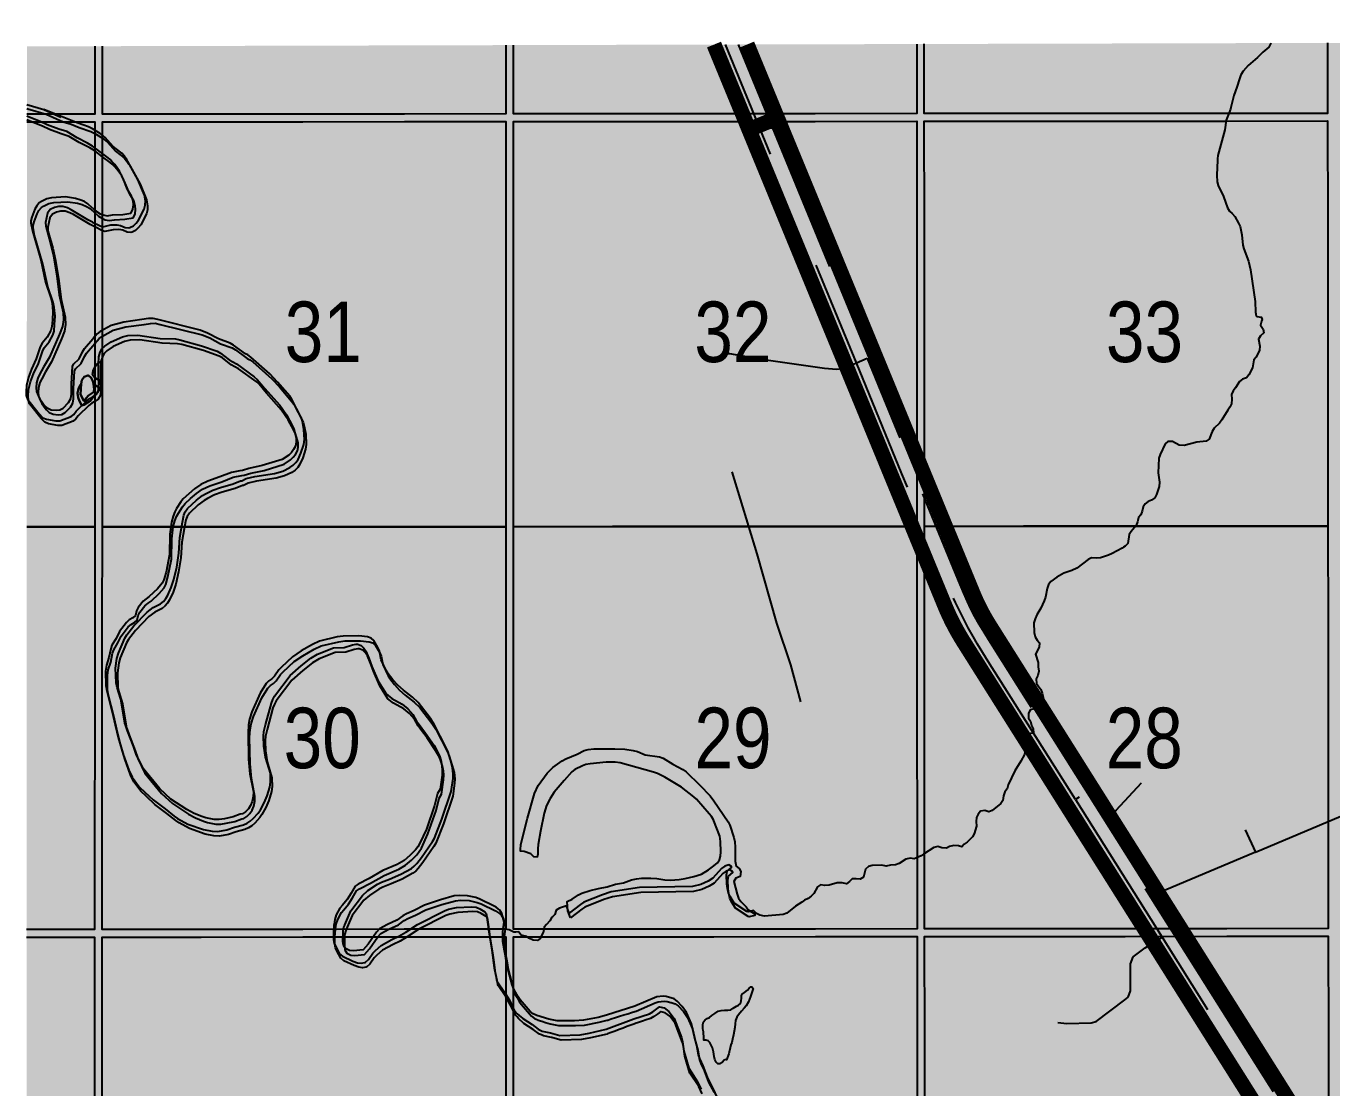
# Model space of a CAD drawing. Extents: x 507565 to 531726, y 6009554 to 6022365.
# Drawn here: x 522873.6 to 523046.3, y 6015983.8 to 6016124.2 of the extents above; entities that cross this region are included whole.
import ezdxf

# ---------------------------------------------------------------- set-up
doc = ezdxf.new("R2010")
doc.units = 0
doc.header["$LTSCALE"] = 5
doc.linetypes.add('DASHED2', pattern=[9.525, 6.35, -3.175])
for name, color, linetype in [('Quarters', 8, 'Continuous'), ('RoadSeg', 57, 'DASHED2'), ('ROUTE-MAP-HWY', 2, 'Continuous'), ('T-WATER', 160, 'Continuous')]:
    doc.layers.add(name, color=color, linetype=linetype)
doc.layers.add('ROUTE-MAP-BACKGROUND-H', color=7, linetype='Continuous', true_color=0xf0ebff)
doc.styles.add('120', font='ARIALN.TTF', dxfattribs={"height": 13})

msp = doc.modelspace()

# ---------------------------------------------------------------- hatches: boundary and pattern name
at = {"layer": 'ROUTE-MAP-BACKGROUND-H'}
h = msp.add_hatch(color=256, dxfattribs=at)
h.dxf.hatch_style = 1
h.paths.add_polyline_path([(523871.081, 6016124.178), (523873.071, 6015800.356), (523917.515, 6015800.58), (523923.823, 6014811.294), (522926.315, 6014807.962), (522925.895, 6015778.478), (522873.584, 6015778.442), (522873.69, 6016121.495)])

# ---------------------------------------------------------------- linework, layer by layer
at = {"layer": 'Quarters'}
for points in [[(522882.68, 6016121.52), (522882.678, 6016112.531), (522873.688, 6016112.538)], [(522937.032, 6016121.666), (522937.033, 6016112.565), (522923.612, 6016112.557), (522910.191, 6016112.548), (522896.769, 6016112.54), (522883.682, 6016112.532), (522883.684, 6016121.522)], [(522991.383, 6016121.812), (522991.387, 6016112.606), (522977.966, 6016112.596), (522964.545, 6016112.586), (522951.124, 6016112.576), (522938.038, 6016112.566), (522938.037, 6016121.668)], [(523045.733, 6016121.958), (523045.74, 6016112.646), (523032.32, 6016112.636), (523018.899, 6016112.626), (523005.477, 6016112.616), (522992.391, 6016112.607), (522992.387, 6016121.815)], [(522873.687, 6016111.534), (522882.678, 6016111.527), (522882.674, 6016098.138), (522882.67, 6016084.749), (522882.666, 6016071.36), (522882.661, 6016057.971), (522873.671, 6016057.978)], [(522873.671, 6016057.978), (522882.661, 6016057.971), (522882.657, 6016044.582), (522882.653, 6016031.193), (522882.649, 6016017.804), (522882.645, 6016004.75), (522873.654, 6016004.757)], [(522873.654, 6016003.752), (522882.644, 6016003.745), (522882.64, 6015990.356), (522882.636, 6015976.967), (522882.632, 6015963.578), (522882.628, 6015950.189), (522873.637, 6015950.196)]]:
    msp.add_lwpolyline(points, dxfattribs=at)
for points in [[(522896.757, 6016057.98), (522883.666, 6016057.972), (522883.67, 6016071.361), (522883.674, 6016084.75), (522883.678, 6016098.139), (522883.679, 6016101.895), (522883.682, 6016111.528), (522896.769, 6016111.536), (522910.19, 6016111.544), (522923.612, 6016111.552), (522937.034, 6016111.561), (522937.034, 6016098.172), (522937.035, 6016084.783), (522937.036, 6016071.393), (522937.036, 6016058.004), (522923.61, 6016057.996), (522910.184, 6016057.988), (522896.757, 6016057.98)], [(522951.131, 6016058.014), (522938.04, 6016058.004), (522938.04, 6016071.394), (522938.039, 6016084.783), (522938.039, 6016098.172), (522938.038, 6016111.561), (522940.625, 6016111.563), (522951.124, 6016111.571), (522964.545, 6016111.581), (522977.966, 6016111.591), (522991.387, 6016111.601), (522991.393, 6016098.212), (522991.398, 6016084.823), (522991.404, 6016071.433), (522991.41, 6016058.043), (522977.984, 6016058.033), (522964.557, 6016058.024), (522951.131, 6016058.014)], [(523005.505, 6016058.054), (522992.415, 6016058.043), (522992.409, 6016071.434), (522992.403, 6016084.824), (522992.397, 6016098.213), (522992.392, 6016111.602), (523005.478, 6016111.612), (523018.899, 6016111.622), (523032.32, 6016111.632), (523045.741, 6016111.642), (523045.752, 6016098.253), (523045.762, 6016084.864), (523045.772, 6016071.474), (523045.782, 6016058.084), (523032.356, 6016058.074), (523018.93, 6016058.064), (523005.505, 6016058.054)], [(522896.745, 6016004.758), (522883.649, 6016004.75), (522883.653, 6016017.804), (522883.657, 6016031.194), (522883.662, 6016044.583), (522883.666, 6016057.972), (522896.757, 6016057.98), (522910.184, 6016057.988), (522923.61, 6016057.996), (522937.036, 6016058.004), (522937.037, 6016044.614), (522937.037, 6016031.225), (522937.038, 6016017.835), (522937.038, 6016004.781), (522923.607, 6016004.773), (522910.176, 6016004.765), (522896.745, 6016004.758)], [(522951.138, 6016004.791), (522938.042, 6016004.781), (522938.042, 6016017.836), (522938.041, 6016031.225), (522938.041, 6016044.615), (522938.04, 6016058.004), (522951.131, 6016058.014), (522964.557, 6016058.024), (522977.984, 6016058.033), (522991.41, 6016058.043), (522991.415, 6016044.654), (522991.42, 6016031.265), (522991.425, 6016017.875), (522991.43, 6016004.821), (522977.999, 6016004.811), (522964.569, 6016004.801), (522951.138, 6016004.791)], [(523005.53, 6016004.831), (522992.434, 6016004.821), (522992.429, 6016017.876), (522992.424, 6016031.266), (522992.419, 6016044.655), (522992.415, 6016058.043), (523005.505, 6016058.054), (523018.93, 6016058.064), (523032.356, 6016058.074), (523045.782, 6016058.084), (523045.792, 6016044.695), (523045.802, 6016031.305), (523045.812, 6016017.915), (523045.822, 6016004.861), (523032.391, 6016004.851), (523018.961, 6016004.841), (523005.53, 6016004.831)], [(522896.733, 6015950.196), (522883.632, 6015950.189), (522883.636, 6015963.579), (522883.64, 6015976.968), (522883.645, 6015990.357), (522883.649, 6016003.746), (522896.745, 6016003.753), (522910.176, 6016003.761), (522923.607, 6016003.769), (522937.038, 6016003.776), (522937.039, 6015990.387), (522937.039, 6015976.997), (522937.04, 6015963.608), (522937.04, 6015950.218), (522923.604, 6015950.211), (522910.169, 6015950.204), (522896.733, 6015950.196)], [(522951.145, 6015950.229), (522938.044, 6015950.219), (522938.044, 6015963.609), (522938.043, 6015976.998), (522938.043, 6015990.388), (522938.042, 6016003.777), (522951.138, 6016003.787), (522964.569, 6016003.796), (522978, 6016003.806), (522991.43, 6016003.816), (522991.436, 6015990.427), (522991.441, 6015977.037), (522991.446, 6015963.648), (522991.452, 6015950.258), (522978.016, 6015950.248), (522964.581, 6015950.238), (522951.145, 6015950.229)], [(523005.556, 6015950.268), (522992.456, 6015950.259), (522992.451, 6015963.648), (522992.445, 6015977.038), (522992.44, 6015990.428), (522992.435, 6016003.817), (523005.531, 6016003.827), (523018.961, 6016003.837), (523032.392, 6016003.846), (523045.823, 6016003.856), (523045.833, 6015990.467), (523045.843, 6015977.077), (523045.853, 6015963.687), (523045.863, 6015950.298), (523032.428, 6015950.288), (523018.992, 6015950.278), (523005.556, 6015950.268)]]:
    msp.add_lwpolyline(points, close=True, dxfattribs=at)
at = {"layer": 'RoadSeg'}
msp.add_line((523012.368, 6016021.921), (523023.862, 6016003.716), dxfattribs=at)
at = {"layer": 'RoadSeg', "flags": 128}
for points in [[(523010.052, 6015992.473), (523011.251, 6015992.34), (523014.448, 6015992.407), (523015.114, 6015992.573), (523018.91, 6015995.437), (523019.343, 6015995.803), (523019.643, 6015996.636), (523019.676, 6016000.232), (523020.009, 6016001.131), (523021.607, 6016002.33), (523023.862, 6016003.716), (523049.996, 6015962.145), (523051.395, 6015962.937), (523025.18, 6016004.526), (523013.709, 6016022.752), (523012.368, 6016021.921), (523000.846, 6016040.193), (523000.145, 6016041.314), (522999.44, 6016042.467), (522998.844, 6016043.485), (522998.202, 6016044.643), (522997.662, 6016045.667), (522997.069, 6016046.831), (522996.523, 6016047.967), (522995.993, 6016049.134), (522995.511, 6016050.247), (522995.042, 6016051.377), (522989.437, 6016064.997), (522983.405, 6016079.663), (522966.076, 6016121.744)], [(522967.763, 6016121.748), (522984.832, 6016080.299)], [(522976.053, 6016034.831), (522974.72, 6016039.76), (522972.889, 6016045.254), (522970.292, 6016054.412), (522966.795, 6016065.767), (522965.963, 6016067.832), (522964.764, 6016069.863), (522964.397, 6016071.195), (522964.331, 6016077.789), (522964.764, 6016079.487), (522965.097, 6016080.286), (522965.63, 6016080.919), (522966.629, 6016080.919), (522970.858, 6016080.153), (522979.183, 6016078.954), (522980.781, 6016078.821), (522981.814, 6016078.954), (522983.405, 6016079.663), (522984.832, 6016080.299), (522990.875, 6016065.57)], [(523034.828, 6016017.915), (523036.193, 6016014.951), (523024.138, 6016009.889), (523023.639, 6016010.056), (523023.006, 6016010.888), (523017.299, 6016019.943), (523015.347, 6016023.01), (523015.047, 6016023.343), (523014.614, 6016023.309), (523013.709, 6016022.752), (523000.907, 6016043.063), (523000.294, 6016044.05), (522999.644, 6016045.123), (522999.083, 6016046.113), (522998.552, 6016047.133), (522998.1, 6016048.096), (522997.616, 6016049.22), (522997.615, 6016049.224), (522997.132, 6016050.364), (522990.875, 6016065.57), (522991.97, 6016066.167), (522993.635, 6016068.331), (522994.368, 6016068.698), (522994.368, 6016068.864)], [(523036.193, 6016014.951), (523054.209, 6016022.61), (523065.297, 6016031.302)], [(523017.299, 6016019.943), (523017.778, 6016020.545), (523021.108, 6016024.142)]]:
    msp.add_lwpolyline(points, dxfattribs=at)
at = {"layer": 'ROUTE-MAP-HWY', "const_width": 2}
for points in [[(522968.954, 6016121.752), (522972.727, 6016112.591), (522972.952, 6016112.046), (522971.835, 6016111.586), (522969.202, 6016110.496), (522968.754, 6016111.584), (522968.729, 6016111.644), (522968.34, 6016112.588), (522965.012, 6016120.666), (522964.572, 6016121.74)], [(523036.558, 6015980.983), (523026.812, 6015996.445), (523023.057, 6016002.402), (523022.791, 6016002.824), (523022.471, 6016003.332), (523022.151, 6016003.839), (523021.519, 6016004.843), (523020.158, 6016007), (523018.959, 6016008.903), (523017.077, 6016011.888), (523015.403, 6016014.541), (523015.045, 6016015.108), (523011.501, 6016020.724), (523011.443, 6016020.817), (523007.335, 6016027.327), (523006.564, 6016028.549), (523005.289, 6016030.571), (523004.844, 6016031.274), (523003.986, 6016032.634), (522997.603, 6016042.749), (522997.456, 6016042.984), (522997.311, 6016043.22), (522997.169, 6016043.457), (522997.028, 6016043.696), (522996.889, 6016043.935), (522996.753, 6016044.176), (522996.618, 6016044.418), (522996.486, 6016044.662), (522996.356, 6016044.906), (522996.227, 6016045.151), (522996.101, 6016045.398), (522995.977, 6016045.645), (522995.856, 6016045.894), (522995.736, 6016046.144), (522995.618, 6016046.395), (522995.503, 6016046.646), (522995.39, 6016046.899), (522995.279, 6016047.153), (522995.17, 6016047.407), (522995.064, 6016047.663), (522992.416, 6016054.096), (522991.411, 6016056.538), (522990.792, 6016058.042), (522988.51, 6016063.586), (522984.37, 6016073.646), (522984.116, 6016074.261), (522983.105, 6016076.718), (522983.077, 6016076.786), (522982.832, 6016077.382), (522982.582, 6016077.988), (522982.38, 6016078.479), (522982.263, 6016078.764), (522982.243, 6016078.813), (522982.165, 6016079.002), (522982.095, 6016079.172), (522982.009, 6016079.381), (522981.866, 6016079.728), (522981.803, 6016079.883), (522980.092, 6016084.038), (522979.773, 6016084.814), (522975.768, 6016094.544), (522972.491, 6016102.504), (522969.202, 6016110.496), (522971.835, 6016111.586), (522973.14, 6016111.587), (522979.52, 6016096.091), (522984.16, 6016084.817), (522985.714, 6016081.04), (522986.031, 6016080.27), (522986.682, 6016078.689), (522986.856, 6016078.265), (522986.884, 6016078.199), (522986.893, 6016078.175), (522987.084, 6016077.711), (522987.872, 6016075.798), (522988.125, 6016075.182), (522991.168, 6016067.789), (522991.406, 6016067.211), (522991.422, 6016067.173), (522992.262, 6016065.131), (522992.412, 6016064.768), (522995.178, 6016058.045), (522998.816, 6016049.207), (522998.861, 6016049.099), (522998.909, 6016048.984), (522998.956, 6016048.874), (522999.004, 6016048.762), (522999.053, 6016048.649), (522999.101, 6016048.54), (522999.152, 6016048.425), (522999.2, 6016048.319), (522999.253, 6016048.202), (522999.301, 6016048.099), (522999.356, 6016047.98), (522999.403, 6016047.88), (522999.461, 6016047.759), (522999.508, 6016047.662), (522999.568, 6016047.539), (522999.614, 6016047.445), (522999.677, 6016047.319), (522999.722, 6016047.228), (522999.787, 6016047.101), (522999.833, 6016047.013), (522999.9, 6016046.884), (522999.945, 6016046.799), (523000.014, 6016046.667), (523000.058, 6016046.585), (523000.131, 6016046.452), (523000.174, 6016046.373), (523000.249, 6016046.238), (523000.292, 6016046.161), (523000.369, 6016046.024), (523000.411, 6016045.951), (523000.491, 6016045.812), (523000.532, 6016045.741), (523000.615, 6016045.601), (523000.655, 6016045.533), (523000.74, 6016045.391), (523000.78, 6016045.326), (523000.868, 6016045.182), (523000.906, 6016045.119), (523000.997, 6016044.974), (523001.025, 6016044.93), (523001.034, 6016044.914), (523007.419, 6016034.796), (523008.484, 6016033.11), (523009.639, 6016031.278), (523010.768, 6016029.49), (523014.337, 6016023.831), (523016.681, 6016020.117), (523016.953, 6016019.686), (523018.954, 6016016.517), (523020.523, 6016014.03), (523022.662, 6016010.636), (523023.088, 6016009.96), (523023.558, 6016009.214), (523023.586, 6016009.168), (523023.838, 6016008.77), (523024.013, 6016008.492), (523026.223, 6016004.989), (523026.313, 6016004.846), (523026.489, 6016004.566), (523026.946, 6016003.842), (523030.248, 6015998.604), (523039.991, 6015983.146), (523043.818, 6015977.075)]]:
    msp.add_lwpolyline(points, dxfattribs=at)
at = {"layer": 'T-WATER', "linetype": 'Continuous', "flags": 128}
for points in [[(523038.21, 6016121.938), (523038.211, 6016121.931), (523037.964, 6016121.401), (523037.173, 6016120.744), (523036.462, 6016120.046), (523035.235, 6016118.97), (523034.558, 6016118.233), (523034.27, 6016117.745), (523034.067, 6016117.23), (523033.748, 6016116.113), (523033.33, 6016115.014), (523032.951, 6016113.416), (523032.904, 6016113.212), (523032.572, 6016112.41)], [(522873.688, 6016113.832), (522875.917, 6016113.162)], [(522882.375, 6016110.608), (522881.854, 6016110.865), (522880.319, 6016111.391), (522879.237, 6016111.833), (522875.917, 6016113.162), (522878.191, 6016112.159)], [(522873.998, 6016112.157), (522873.688, 6016112.289)], [(522882.377, 6016108.302), (522881.725, 6016108.724), (522880.32, 6016109.399), (522878.98, 6016110.229), (522877.896, 6016110.564), (522876.386, 6016111.12), (522875.425, 6016111.586), (522873.998, 6016112.157)], [(523032.572, 6016112.41), (523032.307, 6016111.756), (523032.124, 6016110.473), (523031.207, 6016107.067), (523031.198, 6016106.993), (523031.166, 6016106.726), (523031.156, 6016106.46), (523031.083, 6016104.475), (523031.122, 6016103.591), (523031.26, 6016103.11), (523031.949, 6016101.638), (523032.505, 6016100.134), (523032.759, 6016099.723), (523033.118, 6016099.419), (523033.441, 6016099.027), (523033.97, 6016098.141), (523034.16, 6016097.671), (523034.379, 6016096.569), (523034.521, 6016095.212), (523034.661, 6016094.732), (523035.289, 6016093.119), (523035.552, 6016091.961), (523036.132, 6016087.768), (523036.203, 6016086.363), (523036.285, 6016085.86), (523036.353, 6016085.778), (523036.972, 6016085.708), (523037.003, 6016085.627), (523037.096, 6016085.375), (523037, 6016085.182), (523036.865, 6016084.634), (523037.208, 6016084.116), (523037.31, 6016083.632), (523036.848, 6016083.214), (523036.586, 6016082.784), (523036.791, 6016081.878), (523036.746, 6016081.321), (523036.302, 6016080.409), (523035.971, 6016080.076), (523035.788, 6016079.004), (523035.316, 6016078.07), (523034.988, 6016077.689), (523034.472, 6016077.519), (523034.095, 6016077.199), (523033.549, 6016076.35), (523033.227, 6016075.948), (523033.019, 6016075.488), (523033.065, 6016074.86), (523033.035, 6016074.257), (523032.823, 6016073.789), (523032.523, 6016073.397), (523031.741, 6016072.111), (523031.429, 6016071.704), (523030.728, 6016071.005), (523030.444, 6016070.6), (523030.084, 6016069.571), (523029.692, 6016069.288), (523028.448, 6016069.155), (523026.763, 6016068.753), (523026.116, 6016068.787), (523025.211, 6016069.265), (523024.606, 6016069.272), (523024.237, 6016068.97), (523023.567, 6016067.556), (523023.411, 6016067.044), (523023.326, 6016065.115), (523023.491, 6016063.874), (523023.445, 6016063.297), (523023.109, 6016062.253), (523022.863, 6016061.829), (523022.456, 6016061.523), (523021.983, 6016061.313), (523021.595, 6016061.031), (523021.325, 6016060.641), (523021.226, 6016060.05), (523021.042, 6016059.552), (523020.705, 6016059.225), (523020.636, 6016058.806), (523020.608, 6016058.636), (523020.398, 6016058.153), (523019.734, 6016057.385), (523019.47, 6016056.969), (523019.315, 6016055.788), (523018.976, 6016055.429), (523018.75, 6016055.291), (523018.542, 6016055.164), (523017.229, 6016054.437), (523016.738, 6016054.238), (523015.705, 6016053.899), (523015.1, 6016053.834), (523014.493, 6016053.9)], [(522882.384, 6016098.251), (522883.389, 6016097.756), (522883.711, 6016097.646), (522884.795, 6016097.895), (522885.58, 6016097.913), (522886.07, 6016097.814), (522886.674, 6016097.577), (522887.17, 6016097.517), (522887.312, 6016097.549), (522887.769, 6016097.791), (522888.14, 6016098.125), (522888.462, 6016098.532), (522889.199, 6016099.975), (522889.35, 6016100.506), (522889.371, 6016101.072), (522889.223, 6016101.826), (522888.364, 6016103.906), (522887.041, 6016106.294), (522886.893, 6016106.56), (522886.705, 6016106.826), (522886.566, 6016107.024), (522886.235, 6016107.382), (522885.119, 6016108.274), (522884.04, 6016109.461), (522883.381, 6016109.98), (522882.375, 6016110.608)], [(522882.383, 6016100.128), (522882.879, 6016099.659), (522883.388, 6016099.364), (522883.757, 6016099.218), (522884.3, 6016099.119), (522884.991, 6016099.214), (522886.362, 6016099.273), (522887.435, 6016099.466), (522887.494, 6016099.503), (522887.7, 6016099.985), (522887.779, 6016100.564), (522887.723, 6016101.061), (522887.523, 6016101.694), (522887.002, 6016102.593), (522886.407, 6016104.054), (522885.934, 6016105.019), (522885.336, 6016105.876), (522884.94, 6016106.292), (522884.687, 6016106.558), (522884.421, 6016106.759), (522883.382, 6016107.538), (522882.377, 6016108.302)], [(522882.383, 6016100.128), (522881.742, 6016100.692), (522881.291, 6016100.972), (522880.686, 6016101.215), (522880.103, 6016101.377), (522878.787, 6016101.59), (522876.961, 6016101.477), (522876.314, 6016101.327), (522875.6, 6016101.012), (522875.321, 6016100.813), (522874.981, 6016100.404), (522874.743, 6016099.964), (522874.34, 6016098.93), (522874.218, 6016098.457), (522874.209, 6016098.176), (522874.407, 6016097.112), (522875.51, 6016093.303), (522876.169, 6016090.33), (522876.858, 6016088.275), (522877.017, 6016087.578), (522877.129, 6016086.442), (522877.067, 6016085.367), (522877.006, 6016084.478), (522876.845, 6016083.944), (522876.368, 6016083.055), (522875.706, 6016082.273), (522875.462, 6016081.794), (522874.935, 6016080.18), (522874.281, 6016078.806), (522873.879, 6016077.765), (522873.631, 6016076.689), (522873.584, 6016075.884), (522873.607, 6016075.341), (522873.754, 6016074.864), (522875.306, 6016072.918), (522875.784, 6016072.409), (522876.274, 6016072.203), (522877.533, 6016071.975), (522878.032, 6016071.979), (522879.534, 6016072.552), (522879.902, 6016072.854), (522880.201, 6016073.256), (522881.609, 6016074.658), (522882.009, 6016074.958), (522882.399, 6016075.159)], [(522882.384, 6016098.251), (522881.752, 6016098.582), (522879.561, 6016099.908), (522879.066, 6016100.137), (522878.441, 6016100.318), (522877.852, 6016100.341), (522877.323, 6016100.196), (522876.773, 6016099.92), (522876.433, 6016099.457), (522876.143, 6016098.212), (522876.183, 6016097.739), (522876.828, 6016095.444), (522877.186, 6016093.792), (522877.63, 6016091.14), (522877.949, 6016088.67), (522878.476, 6016086.298), (522878.521, 6016085.367), (522878.39, 6016084.478), (522878, 6016083.432), (522876.688, 6016080.403), (522875.887, 6016079.098), (522875.368, 6016078.143), (522875.142, 6016077.655), (522874.955, 6016077.02), (522874.903, 6016076.365), (522874.97, 6016075.869), (522875.177, 6016075.349), (522875.39, 6016074.897), (522875.685, 6016074.469), (522875.992, 6016074.07), (522876.354, 6016073.726), (522876.893, 6016073.471), (522877.559, 6016073.391), (522878.054, 6016073.448), (522878.503, 6016073.693), (522879.182, 6016074.419), (522879.477, 6016074.945), (522879.584, 6016075.518), (522879.579, 6016076.869), (522879.716, 6016079.187), (522879.849, 6016079.472), (522880.587, 6016080.171), (522881.029, 6016081.116), (522881.307, 6016081.575), (522882.394, 6016082.843)], [(522897.324, 6016062.365), (522898.264, 6016062.838), (522899.28, 6016063.186), (522900.972, 6016063.67), (522901.946, 6016064.063), (522902.112, 6016064.082), (522902.689, 6016064.392), (522903.826, 6016064.654), (522906.427, 6016065.045), (522907.529, 6016065.362), (522908.468, 6016065.815), (522908.915, 6016066.114), (522909.26, 6016066.475), (522909.55, 6016066.885), (522909.938, 6016067.723), (522910.312, 6016068.879), (522910.4, 6016069.527), (522910.331, 6016070.865), (522910.132, 6016071.934), (522909.96, 6016072.481), (522909.934, 6016072.532), (522908.746, 6016074.82), (522908.447, 6016075.243), (522906.853, 6016077.123), (522905.826, 6016078.188), (522903.302, 6016080.427), (522902.914, 6016080.708), (522902.581, 6016080.869), (522901.028, 6016082.007), (522900.565, 6016082.262), (522899.049, 6016082.83), (522897.595, 6016083.587), (522896.606, 6016083.979), (522891.025, 6016085.382), (522890.368, 6016085.524), (522889.781, 6016085.505), (522888.908, 6016085.378), (522886.501, 6016085.028), (522884.844, 6016084.585), (522883.398, 6016083.798), (522882.966, 6016083.478), (522882.394, 6016082.843)], [(522882.399, 6016075.159), (522882.855, 6016075.494), (522883.138, 6016076.015), (522883.194, 6016076.681), (522883.17, 6016077.977), (522883.144, 6016079.469), (522883.209, 6016080.458), (522883.4, 6016081.088), (522883.616, 6016081.526), (522883.977, 6016081.871), (522884.824, 6016082.434), (522886.334, 6016083.1), (522887.059, 6016083.293), (522888.361, 6016083.33), (522891.313, 6016082.883), (522893.35, 6016082.821), (522893.933, 6016082.7), (522896.762, 6016081.914), (522898.852, 6016081.199), (522899.284, 6016080.959), (522900.463, 6016080.042), (522901.397, 6016079.52), (522903.769, 6016077.812), (522904.136, 6016077.478), (522905.103, 6016076.303), (522907.131, 6016074.05), (522908.011, 6016072.777), (522908.755, 6016071.393), (522908.979, 6016070.9), (522909.308, 6016069.735), (522909.303, 6016069.14), (522909.214, 6016068.649), (522908.971, 6016068.203), (522908.676, 6016067.813), (522908.313, 6016067.477), (522907.449, 6016066.903), (522904.806, 6016066.07), (522903.054, 6016065.699), (522902.193, 6016065.435), (522901.852, 6016065.408), (522900.729, 6016065.163), (522899.217, 6016064.577), (522897.616, 6016064.03), (522896.683, 6016063.588), (522895.857, 6016062.993), (522895.097, 6016062.364), (522894.374, 6016061.674), (522894.037, 6016061.266), (522893.478, 6016060.411), (522893.247, 6016059.955), (522893.025, 6016059.415), (522892.806, 6016058.593), (522892.609, 6016056.993), (522892.559, 6016054.338), (522892.096, 6016052.005), (522891.819, 6016050.98), (522891.587, 6016050.529), (522890.961, 6016049.767), (522889.876, 6016048.77), (522889.482, 6016048.482), (522889.054, 6016048.147), (522888.388, 6016047.325), (522888.169, 6016046.876), (522888.034, 6016046.269), (522887.682, 6016045.949), (522887.232, 6016045.689), (522886.858, 6016045.357), (522885.937, 6016044.142), (522885.48, 6016043.231), (522884.932, 6016042.342), (522884.775, 6016041.867), (522884.538, 6016040.701), (522884.215, 6016039.676), (522884.106, 6016038.913), (522884.128, 6016037.004), (522884.243, 6016036.293), (522884.967, 6016033.533), (522885.367, 6016031.79), (522885.746, 6016030.136), (522886.411, 6016027.896), (522887.164, 6016025.804), (522887.619, 6016024.867), (522888.525, 6016023.627), (522889.282, 6016022.915), (522890.393, 6016021.872), (522891.988, 6016020.697), (522893.164, 6016019.74), (522893.619, 6016019.438), (522894.994, 6016018.69), (522897.048, 6016017.966), (522898.196, 6016017.737)], [(522930.074, 6016025.321), (522929.986, 6016026.129), (522929.71, 6016027.172), (522929.348, 6016028.321), (522929.111, 6016028.869), (522927.575, 6016031.856), (522927.06, 6016032.664), (522925.433, 6016034.743), (522924.703, 6016035.458), (522923.504, 6016036.385), (522922.77, 6016037.045), (522922.109, 6016037.756), (522921.483, 6016038.562), (522921.202, 6016039.009), (522920.548, 6016040.411), (522920.326, 6016041.526), (522920.092, 6016042.051), (522919.585, 6016042.949), (522919.221, 6016043.284), (522918.743, 6016043.428), (522917.587, 6016043.554), (522915.508, 6016043.522), (522914.708, 6016043.429), (522912.406, 6016042.88), (522911.448, 6016042.445), (522909.96, 6016041.572), (522908.839, 6016040.783), (522907.362, 6016039.433), (522907.003, 6016039.072), (522906.453, 6016038.244), (522906.098, 6016037.895), (522905.675, 6016037.62), (522905.349, 6016037.257), (522904.55, 6016035.98), (522903.455, 6016033.514), (522903.124, 6016032.54), (522902.998, 6016031.818), (522902.939, 6016030.758), (522903.007, 6016027.263), (522903.189, 6016025.309), (522903.639, 6016022.956), (522903.62, 6016022.325), (522903.501, 6016021.681), (522903.281, 6016021.13), (522902.984, 6016020.707), (522902.59, 6016020.313), (522902.186, 6016020.032), (522901.893, 6016019.98), (522900.973, 6016019.641), (522899.846, 6016019.389), (522899.139, 6016019.284), (522898.463, 6016019.273), (522897.368, 6016019.492), (522896.83, 6016019.666), (522895.792, 6016020.102), (522894.853, 6016020.593), (522892.746, 6016022), (522891.267, 6016023.328), (522889.083, 6016026.016), (522888.153, 6016027.948), (522887.796, 6016028.967), (522886.974, 6016031.021), (522886.728, 6016031.792), (522886.655, 6016032.019), (522886.121, 6016035.191), (522885.625, 6016036.755), (522885.502, 6016037.342), (522885.424, 6016039.3), (522885.605, 6016040.595), (522885.813, 6016041.267), (522886.644, 6016043.246), (522886.9, 6016043.697), (522887.811, 6016044.89), (522889.579, 6016046.719), (522890.393, 6016047.309), (522891.349, 6016047.817), (522891.756, 6016048.127), (522892.07, 6016048.516), (522892.326, 6016048.946), (522892.778, 6016049.959), (522893.137, 6016051.039), (522893.506, 6016052.635), (522893.8, 6016054.5), (522893.927, 6016056.581), (522894.272, 6016058.596), (522894.454, 6016059.516), (522894.64, 6016059.98), (522894.931, 6016060.41), (522896.104, 6016061.502), (522896.896, 6016062.107), (522897.324, 6016062.365)], [(523014.493, 6016053.9), (523014.044, 6016053.655), (523012.565, 6016052.535), (523011.911, 6016052.209), (523010.846, 6016051.846), (523009.914, 6016051.333), (523009.117, 6016050.749), (523008.819, 6016050.357), (523008.647, 6016049.822), (523008.429, 6016048.68), (523008.239, 6016048.203), (523007.805, 6016047.221), (523007.256, 6016046.347), (523007.053, 6016045.838), (523006.896, 6016045.301), (523006.918, 6016044.027), (523007.059, 6016043.438), (523007.3, 6016043.004), (523007.628, 6016042.635), (523007.577, 6016042.058), (523007.116, 6016041.17), (523007.442, 6016040.068), (523007.43, 6016039.454), (523007.545, 6016038.896), (523007.413, 6016038.34), (523007.206, 6016037.871), (523007.225, 6016037.274), (523007.788, 6016036.465), (523007.98, 6016035.99), (523008.101, 6016035.419), (523007.955, 6016034.907), (523007.783, 6016034.671), (523007.667, 6016034.512), (523006.907, 6016033.937), (523006.383, 6016033.789), (523006.188, 6016033.306), (523006.175, 6016032.677), (523006.455, 6016032.284), (523006.58, 6016031.719), (523006.803, 6016031.276), (523006.831, 6016030.753), (523006.269, 6016030.621), (523005.894, 6016030.323), (523005.832, 6016030.161), (523005.714, 6016029.871), (523005.639, 6016028.951), (523005.795, 6016028.444), (523005.66, 6016027.901), (523005.178, 6016026.995), (523004.384, 6016025.725), (523003.502, 6016023.886), (523003.34, 6016023.339), (523003.044, 6016022.952), (523002.879, 6016022.423), (523002.782, 6016021.823), (523002.494, 6016021.42), (523001.378, 6016020.498), (523000.925, 6016020.323), (523000.415, 6016020.467), (522999.814, 6016020.379), (522999.51, 6016019.99), (522999.291, 6016019.536), (522999.262, 6016019.007), (522999.305, 6016018.426), (522998.985, 6016017.402), (522998.748, 6016016.987), (522998.421, 6016016.636), (522998.06, 6016016.3), (522997.659, 6016016.027), (522997.355, 6016015.663), (522996.898, 6016015.814), (522996.273, 6016015.852), (522995.717, 6016015.736), (522995.309, 6016015.487), (522994.704, 6016015.54), (522994.185, 6016015.705), (522993.64, 6016015.582), (522992.275, 6016014.687), (522991.991, 6016014.5), (522991.271, 6016014.181), (522991.059, 6016014.088), (522990.498, 6016014.187), (522989.928, 6016014.038), (522989.074, 6016013.484), (522988.586, 6016013.278), (522987.909, 6016013.254), (522987.343, 6016013.143), (522986.793, 6016013.254), (522985.493, 6016013.217), (522984.986, 6016013.057), (522984.625, 6016012.714)], [(522898.196, 6016017.737), (522898.96, 6016017.712), (522900.13, 6016017.916), (522901.151, 6016018.279), (522902.321, 6016018.59), (522902.807, 6016018.817), (522903.227, 6016019.068), (522903.618, 6016019.403), (522904.279, 6016020.148), (522904.567, 6016020.568), (522905.071, 6016021.491), (522905.483, 6016022.413), (522905.823, 6016023.585), (522905.926, 6016024.245), (522905.897, 6016025.422), (522905.237, 6016027.548), (522905.024, 6016028.978), (522904.993, 6016030.317), (522905.048, 6016030.907), (522905.241, 6016031.821), (522906.023, 6016034.672), (522906.201, 6016035.161), (522906.437, 6016035.602), (522908.506, 6016038.349), (522909.962, 6016039.615), (522911.264, 6016040.617), (522912.14, 6016041.141), (522914.258, 6016041.986), (522915.668, 6016042.051), (522916.746, 6016042.384), (522917.252, 6016042.476), (522917.429, 6016042.48), (522917.899, 6016042.306), (522918.246, 6016041.96), (522918.514, 6016041.548), (522918.935, 6016040.6), (522919.306, 6016039.529), (522920.145, 6016037.579), (522921.215, 6016035.889), (522921.976, 6016035.288), (522923.332, 6016034.534), (522924.093, 6016033.94), (522924.734, 6016033.185), (522925.218, 6016032.307), (522925.556, 6016031.853), (522926.427, 6016030.724), (522927.536, 6016029.069), (522928.062, 6016028.17), (522928.302, 6016027.562), (522928.463, 6016026.967), (522928.588, 6016026.338), (522928.627, 6016025.84), (522928.61, 6016025.158), (522928.354, 6016023.283), (522928.009, 6016022.734), (522927.616, 6016021.132), (522926.523, 6016018.013), (522925.671, 6016016.143), (522925.4, 6016015.679), (522925.073, 6016015.266), (522924.359, 6016014.529), (522923.574, 6016013.857), (522922.676, 6016013.348), (522920.77, 6016012.529), (522918.956, 6016011.493), (522917.505, 6016010.759), (522917.091, 6016010.48), (522916.591, 6016009.562), (522916.037, 6016008.716), (522915.44, 6016007.947), (522915.095, 6016007.589), (522914.611, 6016006.669), (522914.421, 6016006.069), (522914.309, 6016005.458), (522914.304, 6016005.379), (522914.235, 6016004.374), (522914.256, 6016003.429), (522914.342, 6016002.937), (522914.54, 6016002.437), (522915.031, 6016001.551), (522915.415, 6016001.21), (522916.782, 6016000.581), (522917.416, 6016000.363), (522917.908, 6016000.284), (522918.395, 6016000.367), (522918.496, 6016000.448), (522918.871, 6016000.798), (522919.441, 6016001.609), (522919.777, 6016001.97), (522920.553, 6016002.634), (522921.953, 6016003.406)], [(522936.702, 6016004.819), (522936.79, 6016005.413), (522936.8, 6016005.763), (522936.505, 6016006.871), (522936.234, 6016007.325), (522936.01, 6016007.494), (522935.746, 6016007.695), (522935.477, 6016007.83), (522933.604, 6016008.761), (522933.081, 6016008.965), (522931.986, 6016009.218), (522930.851, 6016009.252), (522930.204, 6016009.178), (522928.392, 6016008.689), (522926.278, 6016007.964), (522924.92, 6016007.282), (522923.877, 6016006.84), (522923.402, 6016006.575), (522922.639, 6016005.993), (522921.377, 6016005.39), (522920.329, 6016004.841), (522919.919, 6016004.383), (522918.826, 6016002.799), (522918.184, 6016002.049), (522916.873, 6016001.918), (522916.373, 6016001.969), (522915.818, 6016002.237), (522915.559, 6016002.664), (522915.498, 6016003.162), (522915.499, 6016004.376), (522915.52, 6016004.663), (522915.669, 6016005.235), (522915.734, 6016005.381), (522916.54, 6016007.199), (522918.078, 6016009.224), (522918.803, 6016009.884), (522920.071, 6016010.722), (522920.581, 6016010.987), (522921.666, 6016011.388), (522923.151, 6016012.045), (522924.542, 6016012.821), (522924.929, 6016013.105), (522925.272, 6016013.454), (522925.89, 6016014.253), (522927.318, 6016016.363), (522927.595, 6016016.811), (522928.589, 6016019.344), (522929.828, 6016023), (522930.062, 6016024.714), (522930.074, 6016025.321)], [(522984.625, 6016012.714), (522984.362, 6016011.648), (522983.921, 6016011.398), (522983.362, 6016011.453), (522982.851, 6016011.427), (522982.5, 6016011.077), (522982.1, 6016010.805), (522981.511, 6016010.9), (522980.872, 6016010.908), (522979.794, 6016010.627), (522979.219, 6016010.549), (522978.658, 6016010.641), (522978.254, 6016010.37), (522977.763, 6016009.507), (522977.443, 6016009.138), (522977.033, 6016008.861), (522976.537, 6016008.647), (522976.177, 6016008.354), (522975.357, 6016007.829), (522974.193, 6016006.908), (522973.7, 6016006.736), (522971.234, 6016006.529), (522970.629, 6016006.624), (522970.187, 6016006.871), (522969.806, 6016007.25), (522969.083, 6016007.07), (522968.924, 6016007.133), (522967.25, 6016008.246), (522966.704, 6016009.091), (522966.51, 6016009.551), (522966.365, 6016010.171), (522966.277, 6016010.797), (522966.231, 6016011.996), (522966.311, 6016012.475), (522966.885, 6016012.931), (522966.867, 6016013.087), (522966.519, 6016013.293), (522965.998, 6016013.127), (522965.58, 6016012.807), (522964.402, 6016011.547), (522963.781, 6016011.149), (522962.812, 6016010.693), (522961.71, 6016010.444), (522954.705, 6016010.285), (522950.989, 6016009.716), (522949.824, 6016009.353), (522947.335, 6016008.351), (522946.905, 6016008.075), (522945.4, 6016006.916), (522945.044, 6016007.879), (522944.14, 6016007.548), (522943.694, 6016007.32), (522943.505, 6016006.742), (522943.248, 6016006.454), (522943.101, 6016006.386), (522942.837, 6016005.91), (522942.429, 6016005.423), (522942.129, 6016005.064), (522942.018, 6016004.502), (522941.979, 6016004.418), (522941.591, 6016003.578), (522941.223, 6016003.304), (522940.665, 6016003.357), (522940.073, 6016003.614), (522939.831, 6016003.839), (522939.074, 6016003.995), (522938.759, 6016004.412), (522938.748, 6016004.426), (522938.359, 6016004.412), (522938.119, 6016004.402), (522938.099, 6016004.411), (522937.461, 6016004.69), (522936.702, 6016004.819)], [(522921.953, 6016003.406), (522922.887, 6016003.846), (522923.828, 6016004.389), (522925.372, 6016005.396), (522928.904, 6016007.231), (522929.444, 6016007.425), (522930.527, 6016007.644), (522932.491, 6016007.759), (522933.111, 6016007.707), (522933.615, 6016007.496), (522934.274, 6016007.104), (522934.446, 6016006.869), (522934.491, 6016006.654), (522934.664, 6016005.41), (522934.795, 6016004.406), (522935.205, 6016001.998), (522935.514, 6015999.67), (522935.704, 6015998.637), (522935.756, 6015998.352), (522935.82, 6015998.101), (522935.853, 6015997.972), (522936.874, 6015996.468), (522937.51, 6015995.391), (522937.881, 6015994.616), (522938.2, 6015994), (522938.542, 6015993.608), (522939.268, 6015992.97), (522940.51, 6015992.176), (522941.313, 6015991.561), (522941.85, 6015991.309), (522942.93, 6015991.101), (522944.199, 6015990.755), (522946.882, 6015990.821), (522948.074, 6015991.049), (522950.32, 6015991.581), (522953.983, 6015992.942), (522956.019, 6015993.615), (522956.477, 6015993.872), (522957.368, 6015994.546), (522957.98, 6015994.378), (522958.598, 6015993.927), (522959.286, 6015992.994), (522960.266, 6015990.457), (522960.401, 6015989.911), (522960.583, 6015988.662), (522961.247, 6015986.416), (522962.409, 6015984.626), (522962.885, 6015983.651)], [(522965.316, 6015981.933), (522964.435, 6015983.833), (522963.722, 6015985.236), (522963.134, 6015986.739), (522962.689, 6015987.681), (522962.511, 6015988.188), (522962.293, 6015989.429), (522961.974, 6015990.538), (522961.597, 6015992.256), (522960.937, 6015993.756), (522960.368, 6015994.565), (522959.692, 6015995.293), (522959.298, 6015995.565), (522958.24, 6015995.878), (522957.838, 6015995.941), (522957.015, 6015995.848), (522954.102, 6015994.609), (522950.354, 6015993.432), (522949.236, 6015993.135), (522947.294, 6015992.751), (522946.107, 6015992.688), (522943.847, 6015992.679), (522942.738, 6015992.893), (522941.155, 6015993.398), (522940.67, 6015993.602), (522940.254, 6015993.904), (522938.939, 6015995.457), (522938.655, 6015995.868), (522938.119, 6015996.782), (522937.878, 6015997.426), (522937.183, 6016000.098), (522936.983, 6016001.257), (522936.869, 6016001.919), (522936.622, 6016003.173), (522936.632, 6016004.409), (522936.702, 6016004.819)]]:
    msp.add_lwpolyline(points, dxfattribs=at)
at = {"layer": 'T-WATER'}
for points in [[(522873.688, 6016113.288), (522873.827, 6016113.259), (522876.224, 6016112.536), (522878.497, 6016111.532), (522879.542, 6016111.204), (522880.622, 6016110.762), (522882.156, 6016110.234), (522882.677, 6016109.977), (522883.682, 6016109.348), (522884.34, 6016108.829), (522885.417, 6016107.641), (522886.532, 6016106.749), (522886.862, 6016106.391), (522887.002, 6016106.193), (522887.189, 6016105.927), (522887.239, 6016105.836), (522887.336, 6016105.66), (522888.656, 6016103.272), (522889.513, 6016101.193), (522889.66, 6016100.439), (522889.638, 6016099.873), (522889.487, 6016099.343), (522888.749, 6016097.901), (522888.427, 6016097.495), (522888.055, 6016097.161), (522887.599, 6016096.919), (522887.457, 6016096.888), (522886.961, 6016096.948), (522886.358, 6016097.186), (522885.868, 6016097.285), (522885.083, 6016097.268), (522883.999, 6016097.02), (522883.679, 6016097.13), (522882.674, 6016097.626), (522882.042, 6016097.958), (522879.854, 6016099.285), (522879.359, 6016099.515), (522878.734, 6016099.696), (522878.146, 6016099.719), (522877.617, 6016099.575), (522877.067, 6016099.3), (522876.727, 6016098.838), (522876.436, 6016097.593), (522876.476, 6016097.12), (522877.118, 6016094.826), (522877.474, 6016093.175), (522877.915, 6016090.523), (522878.232, 6016088.054), (522878.756, 6016085.682), (522878.8, 6016084.752), (522878.669, 6016083.864), (522878.278, 6016082.818), (522876.963, 6016079.793), (522876.161, 6016078.489), (522875.642, 6016077.535), (522875.416, 6016077.047), (522875.228, 6016076.412), (522875.175, 6016075.758), (522875.242, 6016075.262), (522875.448, 6016074.742), (522875.66, 6016074.29), (522875.955, 6016073.862), (522876.261, 6016073.464), (522876.623, 6016073.119), (522877.161, 6016072.863), (522877.827, 6016072.782), (522878.322, 6016072.839), (522878.771, 6016073.084), (522879.45, 6016073.809), (522879.746, 6016074.334), (522879.853, 6016074.906), (522879.849, 6016076.257), (522879.988, 6016078.573), (522880.122, 6016078.859), (522880.86, 6016079.556), (522881.303, 6016080.5), (522881.581, 6016080.96), (522882.669, 6016082.225), (522883.242, 6016082.86), (522883.674, 6016083.179), (522885.12, 6016083.964), (522886.776, 6016084.405), (522889.181, 6016084.753), (522890.054, 6016084.879), (522890.642, 6016084.898), (522891.299, 6016084.754), (522896.875, 6016083.348), (522897.863, 6016082.954), (522899.316, 6016082.196), (522900.83, 6016081.627), (522901.293, 6016081.372), (522902.844, 6016080.233), (522903.176, 6016080.072), (522903.564, 6016079.79), (522906.085, 6016077.55), (522907.11, 6016076.485), (522908.702, 6016074.603), (522909, 6016074.181), (522910.185, 6016071.892), (522910.212, 6016071.842), (522910.383, 6016071.294), (522910.58, 6016070.226), (522910.648, 6016068.889), (522910.56, 6016068.24), (522910.185, 6016067.086), (522909.796, 6016066.248), (522909.505, 6016065.839), (522909.16, 6016065.478), (522908.713, 6016065.18), (522907.775, 6016064.728), (522906.673, 6016064.412), (522904.073, 6016064.024), (522902.936, 6016063.763), (522902.359, 6016063.455), (522902.193, 6016063.435), (522901.219, 6016063.043), (522899.528, 6016062.562), (522898.512, 6016062.215), (522897.572, 6016061.743), (522897.144, 6016061.486), (522896.351, 6016060.881), (522895.177, 6016059.791), (522894.887, 6016059.362), (522894.7, 6016058.899), (522894.518, 6016057.978), (522894.17, 6016055.964), (522894.041, 6016053.885), (522893.746, 6016052.02), (522893.375, 6016050.425), (522893.016, 6016049.347), (522892.563, 6016048.335), (522892.307, 6016047.905), (522891.992, 6016047.517), (522891.585, 6016047.208), (522890.629, 6016046.701), (522889.815, 6016046.111), (522888.046, 6016044.285), (522887.134, 6016043.094), (522886.878, 6016042.643), (522886.045, 6016040.666), (522885.837, 6016039.994), (522885.655, 6016038.7), (522885.731, 6016036.743), (522885.853, 6016036.156), (522886.347, 6016034.593), (522886.878, 6016031.422), (522886.951, 6016031.195), (522887.197, 6016030.424), (522888.015, 6016028.37), (522888.371, 6016027.351), (522889.299, 6016025.419), (522891.479, 6016022.731), (522892.957, 6016021.401), (522895.061, 6016019.993), (522895.999, 6016019.502), (522897.036, 6016019.065), (522897.574, 6016018.891), (522898.669, 6016018.671), (522899.344, 6016018.681), (522900.05, 6016018.785), (522901.178, 6016019.036), (522902.097, 6016019.374), (522902.39, 6016019.426), (522902.795, 6016019.706), (522903.188, 6016020.099), (522903.486, 6016020.522), (522903.706, 6016021.072), (522903.826, 6016021.716), (522903.846, 6016022.347), (522903.398, 6016024.699), (522903.217, 6016026.652), (522903.153, 6016030.145), (522903.213, 6016031.205), (522903.34, 6016031.926), (522903.672, 6016032.9), (522904.768, 6016035.363), (522905.568, 6016036.64), (522905.895, 6016037.002), (522906.318, 6016037.276), (522906.672, 6016037.625), (522907.224, 6016038.452), (522907.582, 6016038.813), (522909.06, 6016040.16), (522910.181, 6016040.947), (522911.669, 6016041.819), (522912.628, 6016042.253), (522914.929, 6016042.799), (522915.729, 6016042.891), (522917.806, 6016042.922), (522918.962, 6016042.795), (522919.439, 6016042.65), (522919.803, 6016042.315), (522920.309, 6016041.417), (522920.542, 6016040.892), (522920.763, 6016039.777), (522921.415, 6016038.375), (522921.696, 6016037.927), (522922.32, 6016037.121), (522922.981, 6016036.41), (522923.714, 6016035.75), (522924.911, 6016034.822), (522925.64, 6016034.107), (522927.264, 6016032.027), (522927.779, 6016031.219), (522929.31, 6016028.231), (522929.547, 6016027.683), (522929.907, 6016026.535), (522930.182, 6016025.493), (522930.27, 6016024.685), (522930.257, 6016024.078), (522930.021, 6016022.366), (522928.78, 6016018.712), (522927.784, 6016016.181), (522927.507, 6016015.734), (522926.077, 6016013.626), (522925.458, 6016012.828), (522925.116, 6016012.48), (522924.728, 6016012.196), (522923.338, 6016011.422), (522921.852, 6016010.767), (522920.767, 6016010.367), (522920.257, 6016010.103), (522918.99, 6016009.266), (522918.264, 6016008.608), (522916.724, 6016006.585), (522915.917, 6016004.769), (522915.852, 6016004.622), (522915.703, 6016004.051), (522915.681, 6016003.764), (522915.679, 6016002.551), (522915.74, 6016002.053), (522915.999, 6016001.626), (522916.553, 6016001.357), (522917.052, 6016001.306), (522918.363, 6016001.435), (522919.006, 6016002.185), (522920.099, 6016003.766), (522920.509, 6016004.224), (522921.558, 6016004.772), (522922.82, 6016005.373), (522923.582, 6016005.954), (522924.058, 6016006.219), (522925.101, 6016006.66), (522926.459, 6016007.34), (522928.572, 6016008.062), (522930.384, 6016008.549), (522931.031, 6016008.623), (522932.165, 6016008.587), (522933.259, 6016008.334), (522933.782, 6016008.129), (522935.653, 6016007.197), (522935.922, 6016007.062), (522936.078, 6016006.943), (522936.186, 6016006.861), (522936.409, 6016006.691), (522936.679, 6016006.238), (522936.974, 6016005.129), (522936.963, 6016004.781), (522936.875, 6016004.186), (522936.804, 6016003.776), (522936.792, 6016002.541), (522937.038, 6016001.288), (522937.152, 6016000.626), (522937.351, 6015999.467), (522938.043, 6015996.793), (522938.283, 6015996.152), (522938.366, 6015996.01), (522938.522, 6015995.744), (522938.677, 6015995.478), (522938.818, 6015995.238), (522939.101, 6015994.827), (522940.414, 6015993.273), (522940.83, 6015992.971), (522941.263, 6015992.788), (522941.315, 6015992.77), (522941.786, 6015992.618), (522942.301, 6015992.452), (522942.896, 6015992.26), (522944.004, 6015992.045), (522946.263, 6015992.052), (522947.449, 6015992.114), (522949.391, 6015992.496), (522950.455, 6015992.77), (522950.511, 6015992.784), (522950.984, 6015992.94), (522951.556, 6015993.119), (522952.086, 6015993.285), (522952.641, 6015993.459), (522953.157, 6015993.62), (522953.67, 6015993.781), (522953.778, 6015993.815), (522954.256, 6015993.964), (522956.796, 6015995.041), (522957.169, 6015995.199), (522957.991, 6015995.292), (522958.322, 6015995.249), (522958.397, 6015995.239), (522958.857, 6015995.097), (522958.918, 6015995.078), (522959.45, 6015994.914), (522959.844, 6015994.642), (522960.519, 6015993.914), (522961.087, 6015993.105), (522961.745, 6015991.605), (522962.12, 6015989.887), (522962.439, 6015988.778), (522962.655, 6015987.538), (522962.832, 6015987.031), (522963.276, 6015986.09), (522963.862, 6015984.587), (522964.574, 6015983.184)], [(522963.024, 6015983.003), (522962.55, 6015983.978), (522961.389, 6015985.768), (522960.728, 6015988.013), (522960.548, 6015989.262), (522960.414, 6015989.808), (522959.436, 6015992.345), (522958.75, 6015993.278), (522958.132, 6015993.729), (522957.6, 6015993.876), (522957.52, 6015993.898), (522957.147, 6015993.616), (522956.629, 6015993.226), (522956.172, 6015992.969), (522955.618, 6015992.786), (522955.11, 6015992.619), (522954.593, 6015992.449), (522954.132, 6015992.309), (522954.079, 6015992.289), (522953.564, 6015992.097), (522953.047, 6015991.904), (522952.538, 6015991.713), (522952.006, 6015991.514), (522951.488, 6015991.321), (522950.978, 6015991.13), (522950.475, 6015990.936), (522950.433, 6015990.926), (522948.228, 6015990.412), (522947.035, 6015990.185), (522944.355, 6015990.122), (522943.58, 6015990.334), (522943.119, 6015990.46), (522943.086, 6015990.469), (522942.007, 6015990.678), (522941.734, 6015990.806), (522941.471, 6015990.93), (522940.669, 6015991.546), (522939.428, 6015992.34), (522938.703, 6015992.979), (522938.522, 6015993.187), (522938.362, 6015993.371), (522938.043, 6015993.985), (522937.673, 6015994.762), (522937.038, 6015995.839), (522936.02, 6015997.344), (522935.987, 6015997.472), (522935.972, 6015997.529), (522935.923, 6015997.724), (522935.871, 6015998.008), (522935.682, 6015999.041), (522935.458, 6016000.744), (522935.376, 6016001.368), (522934.968, 6016003.775), (522934.838, 6016004.78), (522934.667, 6016006.023), (522934.622, 6016006.237), (522934.45, 6016006.472), (522933.792, 6016006.865), (522933.288, 6016007.076), (522932.668, 6016007.129), (522930.706, 6016007.015), (522929.623, 6016006.798), (522929.083, 6016006.605), (522925.551, 6016004.774), (522924.006, 6016003.769), (522923.066, 6016003.228), (522922.131, 6016002.788), (522920.731, 6016002.018), (522919.955, 6016001.355), (522919.618, 6016000.995), (522919.048, 6016000.184), (522918.673, 6015999.835), (522918.572, 6015999.754), (522918.086, 6015999.671), (522917.593, 6015999.751), (522916.96, 6015999.97), (522915.594, 6016000.599), (522915.211, 6016000.941), (522914.721, 6016001.827), (522914.524, 6016002.327), (522914.438, 6016002.819), (522914.418, 6016003.763), (522914.488, 6016004.768), (522914.493, 6016004.847), (522914.605, 6016005.457), (522914.796, 6016006.057), (522915.28, 6016006.976), (522915.626, 6016007.334), (522916.224, 6016008.101), (522916.777, 6016008.946), (522917.278, 6016009.863), (522917.693, 6016010.142), (522919.143, 6016010.874), (522920.958, 6016011.908), (522922.864, 6016012.725), (522923.762, 6016013.233), (522924.547, 6016013.904), (522925.261, 6016014.639), (522925.589, 6016015.052), (522925.86, 6016015.515), (522926.713, 6016017.384), (522927.809, 6016020.501), (522928.203, 6016022.101), (522928.549, 6016022.649), (522928.806, 6016024.523), (522928.824, 6016025.204), (522928.786, 6016025.703), (522928.661, 6016026.331), (522928.501, 6016026.926), (522928.262, 6016027.533), (522927.737, 6016028.433), (522926.63, 6016030.089), (522925.76, 6016031.218), (522925.423, 6016031.672), (522924.94, 6016032.55), (522924.3, 6016033.306), (522923.54, 6016033.9), (522922.186, 6016034.654), (522921.425, 6016035.256), (522920.357, 6016036.946), (522919.521, 6016038.896), (522919.151, 6016039.967), (522918.732, 6016040.916), (522918.464, 6016041.327), (522918.117, 6016041.674), (522917.647, 6016041.848), (522917.471, 6016041.844), (522916.965, 6016041.752), (522915.887, 6016041.421), (522914.477, 6016041.357), (522912.36, 6016040.515), (522911.484, 6016039.992), (522910.181, 6016038.992), (522908.725, 6016037.728), (522906.654, 6016034.984), (522906.417, 6016034.544), (522906.239, 6016034.055), (522905.455, 6016031.206), (522905.261, 6016030.293), (522905.206, 6016029.703), (522905.235, 6016028.364), (522905.447, 6016026.935), (522906.104, 6016024.809), (522906.133, 6016023.633), (522906.028, 6016022.973), (522905.688, 6016021.803), (522905.275, 6016020.881), (522904.77, 6016019.959), (522904.483, 6016019.539), (522903.819, 6016018.794), (522903.43, 6016018.461), (522903.01, 6016018.211), (522902.524, 6016017.984), (522901.354, 6016017.675), (522900.333, 6016017.313), (522899.164, 6016017.11), (522898.4, 6016017.135), (522897.252, 6016017.366), (522895.2, 6016018.091), (522893.827, 6016018.84), (522893.372, 6016019.142), (522892.198, 6016020.1), (522890.604, 6016021.276), (522889.495, 6016022.32), (522888.74, 6016023.032), (522887.834, 6016024.272), (522887.381, 6016025.21), (522886.63, 6016027.301), (522885.967, 6016029.54), (522885.59, 6016031.194), (522885.193, 6016032.937), (522884.471, 6016035.696), (522884.358, 6016036.407), (522884.337, 6016038.315), (522884.447, 6016039.077), (522884.771, 6016040.102), (522885.009, 6016041.267), (522885.167, 6016041.741), (522885.714, 6016042.63), (522886.173, 6016043.539), (522887.094, 6016044.753), (522887.468, 6016045.084), (522887.919, 6016045.344), (522888.271, 6016045.664), (522888.406, 6016046.27), (522888.625, 6016046.719), (522889.292, 6016047.54), (522889.72, 6016047.874), (522890.114, 6016048.162), (522891.199, 6016049.157), (522891.826, 6016049.918), (522892.059, 6016050.368), (522892.336, 6016051.392), (522892.801, 6016053.724), (522892.853, 6016056.377), (522893.052, 6016057.977), (522893.271, 6016058.798), (522893.495, 6016059.338), (522893.726, 6016059.794), (522894.285, 6016060.647), (522894.622, 6016061.055), (522895.346, 6016061.744), (522896.106, 6016062.372), (522896.932, 6016062.965), (522897.865, 6016063.406), (522899.466, 6016063.951), (522900.978, 6016064.535), (522902.1, 6016064.78), (522902.441, 6016064.807), (522903.302, 6016065.069), (522905.054, 6016065.438), (522907.696, 6016066.269), (522908.561, 6016066.842), (522908.923, 6016067.177), (522909.219, 6016067.567), (522909.462, 6016068.012), (522909.552, 6016068.503), (522909.558, 6016069.097), (522909.23, 6016070.262), (522909.006, 6016070.755), (522908.264, 6016072.139), (522907.386, 6016073.413), (522905.36, 6016075.666), (522904.395, 6016076.842), (522904.029, 6016077.176), (522901.66, 6016078.886), (522900.727, 6016079.408), (522899.549, 6016080.325), (522899.117, 6016080.566), (522897.029, 6016081.283), (522894.202, 6016082.071), (522893.62, 6016082.192), (522891.583, 6016082.257), (522888.634, 6016082.707), (522887.332, 6016082.671), (522886.607, 6016082.479), (522885.097, 6016081.814), (522884.25, 6016081.253), (522883.888, 6016080.908), (522883.673, 6016080.472), (522883.481, 6016079.841), (522882.934, 6016079.471), (522882.668, 6016079.07), (522882.439, 6016078.626), (522882.358, 6016078.123), (522882.676, 6016077.696), (522883.091, 6016077.443), (522883.44, 6016077.361), (522883.462, 6016076.065), (522883.405, 6016075.4), (522883.123, 6016074.879), (522882.667, 6016074.545), (522882.276, 6016074.344), (522881.876, 6016074.045), (522880.467, 6016072.645), (522880.168, 6016072.244), (522879.8, 6016071.942), (522878.298, 6016071.372), (522877.8, 6016071.367), (522876.541, 6016071.597), (522876.052, 6016071.803), (522875.574, 6016072.312), (522874.025, 6016074.259), (522873.879, 6016074.736), (522873.856, 6016075.279), (522873.904, 6016076.083), (522874.153, 6016077.159), (522874.555, 6016078.199), (522875.211, 6016079.572), (522875.74, 6016081.184), (522875.984, 6016081.662), (522876.646, 6016082.443), (522877.123, 6016083.332), (522877.285, 6016083.865), (522877.347, 6016084.753), (522877.41, 6016085.828), (522877.299, 6016086.964), (522877.141, 6016087.661), (522876.454, 6016089.715), (522875.798, 6016092.687), (522874.7, 6016096.495), (522874.503, 6016097.559), (522874.512, 6016097.84), (522874.635, 6016098.313), (522875.038, 6016099.346), (522875.276, 6016099.786), (522875.617, 6016100.194), (522875.895, 6016100.393), (522876.61, 6016100.707), (522877.257, 6016100.856), (522879.082, 6016100.967), (522880.397, 6016100.752), (522880.98, 6016100.59), (522881.584, 6016100.347), (522882.035, 6016100.066), (522882.674, 6016099.502), (522883.17, 6016099.033), (522883.679, 6016098.737), (522884.047, 6016098.591), (522884.59, 6016098.492), (522885.281, 6016098.586), (522886.651, 6016098.644), (522887.724, 6016098.835), (522887.783, 6016098.872), (522887.989, 6016099.354), (522888.068, 6016099.933), (522888.013, 6016100.429), (522887.813, 6016101.062), (522887.294, 6016101.961), (522886.7, 6016103.422), (522886.229, 6016104.388), (522885.631, 6016105.244), (522885.237, 6016105.661), (522885.07, 6016105.836), (522884.984, 6016105.927), (522884.718, 6016106.128), (522883.682, 6016106.907), (522882.677, 6016107.672), (522882.026, 6016108.094), (522880.622, 6016108.771), (522879.284, 6016109.602), (522878.2, 6016109.938), (522876.692, 6016110.494), (522875.731, 6016110.961), (522874.305, 6016111.533), (522873.687, 6016111.797)]]:
    msp.add_lwpolyline(points, dxfattribs=at)
for points in [[(522883.481, 6016079.841), (522883.415, 6016078.852), (522883.44, 6016077.361), (522883.091, 6016077.443), (522882.676, 6016077.696), (522882.358, 6016078.123), (522882.439, 6016078.626), (522882.668, 6016079.07), (522882.934, 6016079.471), (522883.481, 6016079.841)], [(522880.867, 6016076.878), (522880.757, 6016076.766), (522880.512, 6016076.255), (522880.395, 6016075.646), (522880.475, 6016075.102), (522880.654, 6016074.61), (522880.953, 6016074.014), (522881.249, 6016074.124), (522882.08, 6016074.655), (522882.676, 6016075.437), (522883.04, 6016075.742), (522883.283, 6016076.171), (522883.303, 6016076.345), (522882.502, 6016076.829), (522882.41, 6016077.223), (522882.167, 6016077.66), (522881.821, 6016077.971), (522881.746, 6016077.978), (522881.245, 6016077.796), (522880.965, 6016077.382), (522880.867, 6016076.878)], [(522882.502, 6016076.829), (522883.303, 6016076.345), (522883.283, 6016076.171), (522883.04, 6016075.742), (522882.676, 6016075.437), (522882.08, 6016074.655), (522881.249, 6016074.124), (522880.953, 6016074.014), (522880.654, 6016074.61), (522880.475, 6016075.102), (522880.395, 6016075.646), (522880.512, 6016076.255), (522880.757, 6016076.766), (522880.867, 6016076.878), (522880.774, 6016075.487), (522881.208, 6016074.654), (522881.287, 6016074.631), (522881.518, 6016074.993), (522881.834, 6016075.345), (522882.514, 6016075.792), (522882.605, 6016076.143), (522882.502, 6016076.829)], [(522880.867, 6016076.878), (522880.965, 6016077.382), (522881.245, 6016077.796), (522881.746, 6016077.978), (522881.821, 6016077.971), (522882.167, 6016077.66), (522882.41, 6016077.223), (522882.502, 6016076.829), (522882.605, 6016076.143), (522882.514, 6016075.792), (522881.834, 6016075.345), (522881.518, 6016074.993), (522881.287, 6016074.631), (522881.208, 6016074.654), (522880.774, 6016075.487), (522880.867, 6016076.878)], [(522945.57, 6016006.274), (522945.216, 6016007.236), (522945.154, 6016008.457), (522945.817, 6016008.757), (522946.649, 6016009.317), (522947.101, 6016009.535), (522948.203, 6016009.897), (522949.273, 6016010.176), (522950.42, 6016010.389), (522951.529, 6016010.73), (522952.62, 6016010.917), (522953.66, 6016011.32), (522954.336, 6016011.465), (522955.002, 6016011.523), (522956.2, 6016011.528), (522956.991, 6016011.48), (522958.049, 6016011.32), (522958.818, 6016011.286), (522959.974, 6016011.364), (522960.737, 6016011.48), (522961.898, 6016011.743), (522962.898, 6016012.078), (522963.853, 6016012.631), (522964.571, 6016013.185), (522965.015, 6016013.569), (522965.305, 6016013.977), (522965.445, 6016014.457), (522965.458, 6016015.023), (522965.435, 6016016.369), (522965.341, 6016017.068), (522964.569, 6016019.103), (522964.513, 6016019.249), (522964.256, 6016019.678), (522963.944, 6016020.062), (522962.251, 6016021.963), (522961.886, 6016022.304), (522960.277, 6016023.587), (522958.085, 6016024.91), (522957.105, 6016025.357), (522956.585, 6016025.529), (522952.141, 6016026.787), (522951.49, 6016026.885), (522950.306, 6016026.867), (522948.195, 6016026.65), (522947.623, 6016026.547), (522947.158, 6016026.366), (522946.177, 6016025.887), (522945.779, 6016025.584), (522944.774, 6016024.437), (522943.432, 6016022.897), (522942.903, 6016022.086), (522942.417, 6016021.138), (522942.119, 6016020.11), (522941.613, 6016017.752), (522941.313, 6016015.991), (522941.248, 6016015.395), (522941.254, 6016014.728), (522941.17, 6016014.331), (522940.738, 6016014.341), (522940.357, 6016014.753), (522939.46, 6016015.072), (522938.959, 6016015.125), (522938.956, 6016015.309), (522939.034, 6016015.942), (522939.271, 6016017.044), (522939.895, 6016019.464), (522940.821, 6016022.731), (522941.297, 6016023.808), (522942.488, 6016025.414), (522943.257, 6016026.157), (522944.501, 6016027.047), (522944.971, 6016027.317), (522946.492, 6016027.945), (522947.416, 6016028.419), (522947.924, 6016028.567), (522948.675, 6016028.629), (522951.466, 6016028.646), (522952.796, 6016028.586), (522953.894, 6016028.418), (522954.451, 6016028.27), (522955.488, 6016027.847), (522957.348, 6016027.561), (522957.862, 6016027.409), (522959.113, 6016026.593), (522960.453, 6016025.897), (522960.894, 6016025.58), (522962.677, 6016023.838), (522964.048, 6016022.413), (522964.567, 6016021.76), (522966.425, 6016018.974), (522966.658, 6016018.532), (522967.207, 6016016.928), (522967.34, 6016016.337), (522967.364, 6016015.624), (522967.379, 6016013.797), (522967.494, 6016013.136), (522967.922, 6016012.808), (522968.138, 6016012.401), (522968.022, 6016011.775), (522967.479, 6016011.524), (522967.208, 6016011.1), (522967.641, 6016009.426), (522967.811, 6016008.877), (522968.132, 6016008.462), (522968.807, 6016007.742), (522969.104, 6016007.337), (522969.961, 6016006.817), (522969.965, 6016006.584), (522969.242, 6016006.404), (522969.083, 6016006.468), (522967.412, 6016007.582), (522966.866, 6016008.427), (522966.673, 6016008.887), (522966.528, 6016009.507), (522966.441, 6016010.133), (522966.396, 6016011.331), (522966.476, 6016011.809), (522967.051, 6016012.265), (522967.032, 6016012.421), (522966.686, 6016012.627), (522966.165, 6016012.462), (522965.746, 6016012.142), (522964.572, 6016010.886), (522963.947, 6016010.487), (522962.978, 6016010.032), (522961.876, 6016009.784), (522954.875, 6016009.631), (522951.159, 6016009.066), (522949.995, 6016008.705), (522947.506, 6016007.706), (522947.076, 6016007.431), (522945.57, 6016006.274)], [(522965.345, 6015986.985), (522965.074, 6015987.001), (522964.87, 6015987.204), (522964.7, 6015987.577), (522964.615, 6015987.967), (522964.512, 6015988.594), (522964.392, 6015989.085), (522964.205, 6015989.458), (522964.018, 6015989.797), (522963.781, 6015990.051), (522963.51, 6015990.135), (522963.205, 6015990.118), (522963.221, 6015990.609), (522963.203, 6015990.982), (522963.186, 6015991.22), (522963.152, 6015991.406), (522963.1, 6015991.678), (522963.083, 6015991.847), (522963.083, 6015992.203), (522963.201, 6015992.525), (522963.42, 6015992.814), (522963.674, 6015992.984), (522963.979, 6015993.12), (522964.3, 6015993.358), (522964.672, 6015993.664), (522965.112, 6015993.936), (522965.519, 6015994.021), (522965.959, 6015994.073), (522966.4, 6015994.074), (522966.789, 6015994.125), (522967.128, 6015994.329), (522967.568, 6015994.618), (522967.821, 6015994.755), (522968.058, 6015994.975), (522968.159, 6015995.315), (522968.193, 6015995.688), (522968.226, 6015996.01), (522968.31, 6015996.214), (522968.615, 6015996.4), (522968.987, 6015996.707), (522969.241, 6015996.978), (522969.461, 6015997.148), (522969.562, 6015997.148), (522969.732, 6015996.962), (522969.631, 6015996.555), (522969.412, 6015995.91), (522969.125, 6015995.197), (522968.821, 6015994.671), (522968.551, 6015994.332), (522968.196, 6015993.958), (522967.824, 6015993.449), (522967.57, 6015993.143), (522967.435, 6015992.736), (522967.352, 6015992.261), (522967.335, 6015991.787), (522967.235, 6015991.328), (522967.134, 6015990.837), (522967.033, 6015990.26), (522966.915, 6015989.802), (522966.797, 6015989.497), (522966.713, 6015989.089), (522966.579, 6015988.513), (522966.528, 6015988.309), (522966.214, 6015987.54), (522966.123, 6015987.563), (522965.92, 6015987.46), (522965.649, 6015987.172), (522965.345, 6015986.985)]]:
    msp.add_lwpolyline(points, close=True, dxfattribs=at)

# ---------------------------------------------------------------- texts
at = {"layer": 'RoadSeg', "style": '120'}
for s, p in [('31', (522907.793, 6016079.761)), ('32', (522961.973, 6016079.761)), ('33', (523016.414, 6016079.761)), ('30', (522907.652, 6016026.068)), ('29', (522961.985, 6016026.077)), ('28', (523016.384, 6016026.068))]:
    msp.add_text(s, height=8.0042, dxfattribs=at).set_placement(p)

doc.saveas('drawing.dxf')
